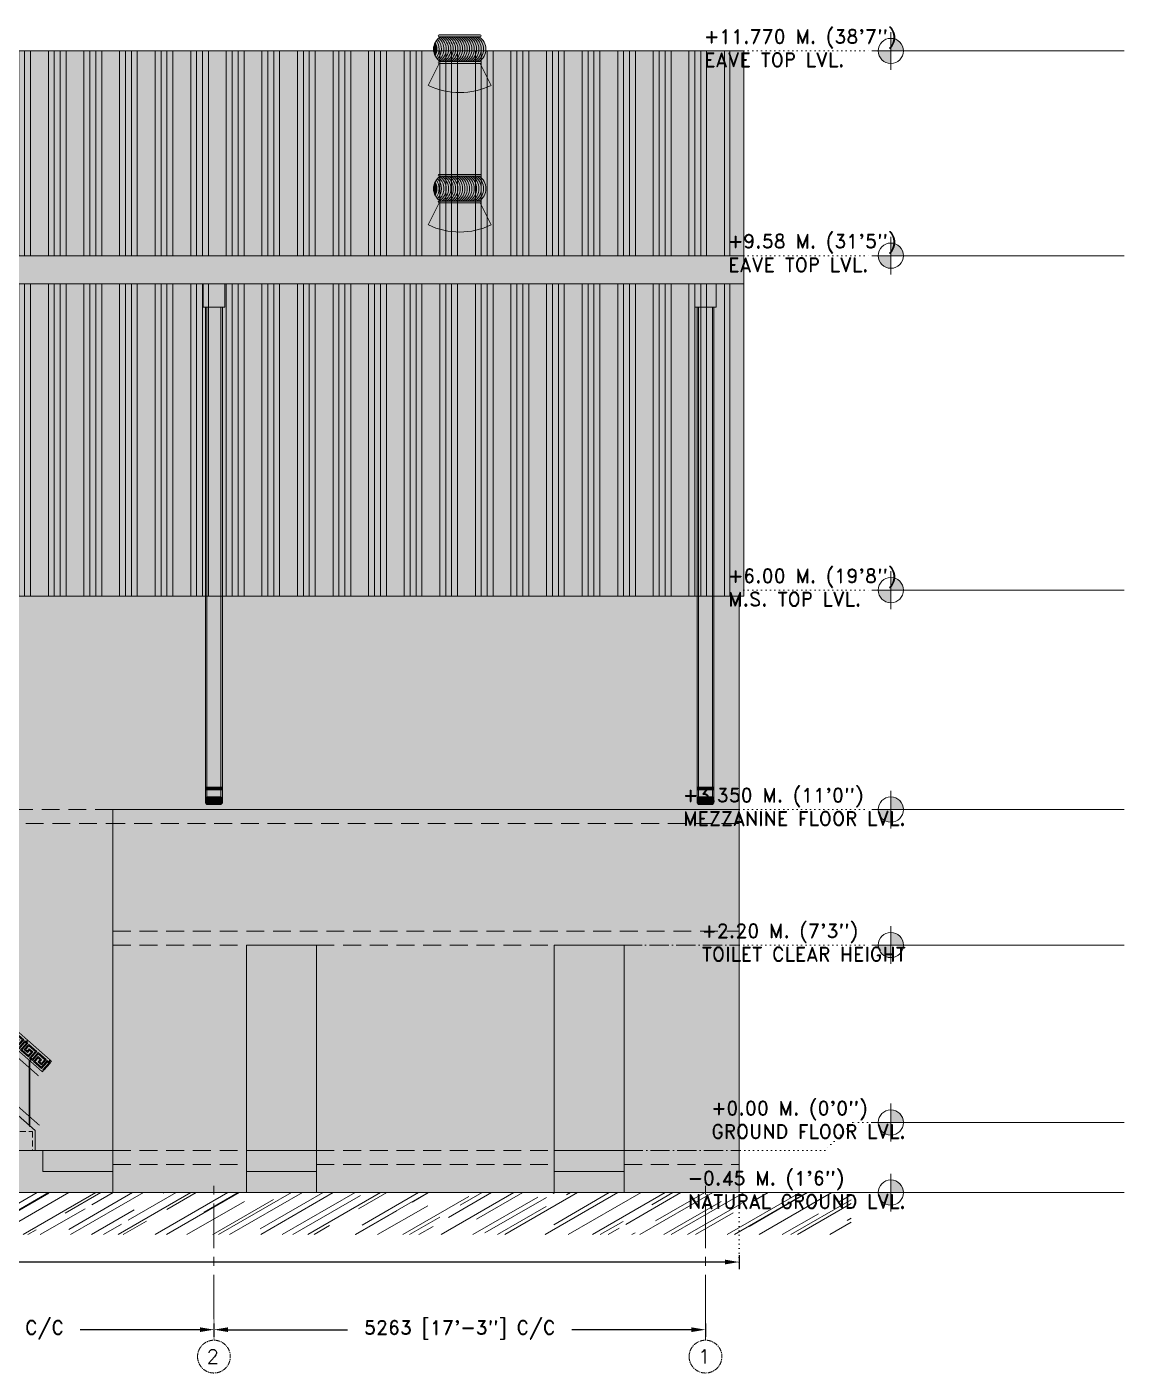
# Model space of a CAD drawing. Header units: millimetres. Extents: x 5227 to 261376, y 53707 to 123566.
# Drawn here: x 135724 to 147472, y 67797 to 82208 of the extents above; entities that cross this region are included whole.
import ezdxf

# ---------------------------------------------------------------- set-up
doc = ezdxf.new("R2010")
doc.units = ezdxf.units.MM
doc.header["$PDMODE"] = 35
doc.header["$PDSIZE"] = -10
for name, pattern in [('CENTERX2', [101.6, 63.5, -12.7, 12.7, -12.7]), ('DOT', [6.35, 0, -6.35]), ('HIDDEN', [9.525, 6.35, -3.175])]:
    doc.linetypes.add(name, pattern=pattern)
doc.layers.get('0').update_dxf_attribs({"lineweight": 0})
doc.layers.get('Defpoints').update_dxf_attribs({"lineweight": 0})
for name, color, linetype, lineweight in [('PV_DIMENTION_SECOND_ROMANS', 7, 'Continuous', 0), ('PV_DOTED LINE', 252, 'DOT', 0), ('PV_EXTRA_LINE', 252, 'Continuous', 0), ('PV_GRID MARKING', 252, 'Continuous', 0), ('PV_MASONRY', 10, 'Continuous', 0), ('PV_SLAB_LINE', 30, 'Continuous', 0), ('PV_STEEL LINE', 7, 'Continuous', 0), ('PV_STEEL_I SECTION', 5, 'Continuous', 0), ('PV_TEXT_ROMAND', 1, 'Continuous', 0), ('PV_TEXT_ROMANS', 7, 'Continuous', 0), ('STEEL LINE', 7, 'Continuous', 0)]:
    doc.layers.add(name, color=color, linetype=linetype, lineweight=lineweight)
doc.layers.add('PV_GRID_LINE', color=252, linetype='CENTERX2', lineweight=0, transparency=0.5)
doc.layers.add('PV_HATCH', color=252, linetype='Continuous', lineweight=0, transparency=0.5)
doc.styles.add('PV_ROMAND', font='romand.shx')
doc.styles.add('PV_ROMANS', font='romans.shx')
doc.dimstyles.new('PV_1-75_MM_FOOT', dxfattribs={"dimscale": 75, "dimtxt": 2, "dimasz": 2, "dimexe": 1, "dimexo": 0.625, "dimtad": 0, "dimdec": 0, "dimdsep": 46, "dimtxsty": 'PV_ROMAND', "dimcen": 2.5, "dimadec": 0, "dimazin": 0, "dimtfac": 1, "dimtdec": 0, "dimtmove": 1, "dimatfit": 2, "dimfxl": 1, "dimfxlon": 1, "dimarcsym": 0})

# ---------------------------------------------------------------- blocks, each defined once
blk = doc.blocks.new('*U629')
at = {"color": 7}
blk.add_circle((0, 234), 234, dxfattribs=at)
at = {"layer": 'PV_EXTRA_LINE', "linetype": 'CENTERX2', "ltscale": 10}
blk.add_line((0, -300), (0, -2307), dxfattribs=at)
at = {"layer": 'PV_GRID MARKING', "color": 7, "const_width": 10}
blk.add_lwpolyline([(0, 0), (0, -300)], dxfattribs=at)
at = {"layer": 'PV_TEXT_ROMANS', "color": 7, "style": 'PV_ROMANS'}
blk.add_attdef('1', (-101, 132), '', height=200, dxfattribs=at)
blk = doc.blocks.new('*U628')
at = {"color": 7}
blk.add_circle((0, 234), 234, dxfattribs=at)
at = {"layer": 'PV_EXTRA_LINE', "linetype": 'CENTERX2', "ltscale": 10}
blk.add_line((0, -300), (0, -2307), dxfattribs=at)
at = {"layer": 'PV_GRID MARKING', "color": 7, "const_width": 10}
blk.add_lwpolyline([(0, 0), (0, -300)], dxfattribs=at)
at = {"layer": 'PV_TEXT_ROMANS', "color": 7, "style": 'PV_ROMANS'}
blk.add_attdef('1', (-101, 132), '', height=200, dxfattribs=at)
blk = doc.blocks.new('*D616')
at = {"layer": 'Defpoints', "color": 0, "transparency": 16777216}
for p in [(137727, 68374), (142990, 68374), (137727, 68262)]:
    blk.add_point(p, dxfattribs=at)
at = {"layer": 'PV_DIMENTION_SECOND_ROMANS', "color": 0, "lineweight": -2, "transparency": 16777216}
for p, q in [((137727, 68327), (137727, 68187)), ((142990, 68327), (142990, 68187)), ((137877, 68262), (139158, 68262)), ((142840, 68262), (141559, 68262))]:
    blk.add_line(p, q, dxfattribs=at)
at = {"layer": 'PV_DIMENTION_SECOND_ROMANS', "color": 0, "transparency": 16777216}
for points in [[(137877, 68287), (137877, 68237), (137727, 68262)], [(142840, 68237), (142840, 68287), (142990, 68262)]]:
    blk.add_solid(points, dxfattribs=at)
at = {"layer": 'PV_DIMENTION_SECOND_ROMANS', "color": 0, "transparency": 16777216, "insert": (140358, 68262), "char_height": 150, "attachment_point": 5, "style": 'PV_ROMAND'}
blk.add_mtext('5263 [17\'-3"] C/C', dxfattribs=at)
blk = doc.blocks.new('*D617')
at = {"layer": 'Defpoints', "color": 0, "transparency": 16777216}
for p in [(132463, 68374), (137727, 68374), (137727, 68262)]:
    blk.add_point(p, dxfattribs=at)
at = {"layer": 'PV_DIMENTION_SECOND_ROMANS', "color": 0, "lineweight": -2, "transparency": 16777216}
for p, q in [((132463, 68327), (132463, 68187)), ((137727, 68327), (137727, 68187)), ((132613, 68262), (133894, 68262)), ((137577, 68262), (136295, 68262))]:
    blk.add_line(p, q, dxfattribs=at)
at = {"layer": 'PV_DIMENTION_SECOND_ROMANS', "color": 0, "transparency": 16777216}
for points in [[(132613, 68287), (132613, 68237), (132463, 68262)], [(137577, 68237), (137577, 68287), (137727, 68262)]]:
    blk.add_solid(points, dxfattribs=at)
at = {"layer": 'PV_DIMENTION_SECOND_ROMANS', "color": 0, "transparency": 16777216, "insert": (135095, 68262), "char_height": 150, "attachment_point": 5, "style": 'PV_ROMAND'}
blk.add_mtext('5263 [17\'-3"] C/C', dxfattribs=at)
blk = doc.blocks.new('*D630')
at = {"layer": 'Defpoints', "color": 0, "transparency": 16777216}
for p in [(111050, 69730), (143350, 69730), (111050, 68986)]:
    blk.add_point(p, dxfattribs=at)
at = {"layer": 'PV_DIMENTION_SECOND_ROMANS', "color": 0, "lineweight": -2, "transparency": 16777216}
for p, q in [((111050, 69061), (111050, 68911)), ((143350, 69061), (143350, 68911)), ((111200, 68986), (125010, 68986)), ((143200, 68986), (129390, 68986))]:
    blk.add_line(p, q, dxfattribs=at)
at = {"layer": 'PV_DIMENTION_SECOND_ROMANS', "color": 0, "transparency": 16777216}
for points in [[(111200, 69011), (111200, 68961), (111050, 68986)], [(143200, 68961), (143200, 69011), (143350, 68986)]]:
    blk.add_solid(points, dxfattribs=at)
at = {"layer": 'PV_DIMENTION_SECOND_ROMANS', "color": 0, "transparency": 16777216, "insert": (127200, 68986), "char_height": 150, "attachment_point": 5, "style": 'PV_ROMAND'}
blk.add_mtext("32300 [106'] OUT TO OUT BUILDING", dxfattribs=at)
blk = doc.blocks.new('*U654')
at = {"layer": 'PV_HATCH'}
h = blk.add_hatch(color=252, dxfattribs=at)
h.dxf.hatch_style = 1
h.paths.add_polyline_path([(0, -150), (0, 0), (-150, 0, 0.414214)])
h.paths.add_polyline_path([(0, 150), (0, 0), (150, 0, 0.414214)])
at = {"layer": 'PV_TEXT_ROMAND', "color": 250}
for p, q in [((0, 225), (0, -225)), ((-225, 0), (225, 0)), ((-150, 0), (300, 0)), ((-75, 0), (375, 0)), ((0, 0), (450, 0)), ((75, 0), (525, 0)), ((150, 0), (600, 0)), ((225, 0), (675, 0)), ((300, 0), (750, 0)), ((375, 0), (825, 0)), ((450, 0), (900, 0)), ((525, 0), (975, 0)), ((600, 0), (1050, 0)), ((675, 0), (1125, 0)), ((750, 0), (1200, 0)), ((825, 0), (1275, 0)), ((900, 0), (1350, 0)), ((975, 0), (1425, 0)), ((1050, 0), (1500, 0)), ((1125, 0), (1575, 0)), ((1200, 0), (1650, 0)), ((1275, 0), (1725, 0)), ((1350, 0), (1800, 0)), ((1425, 0), (1875, 0)), ((1500, 0), (1950, 0)), ((1575, 0), (2025, 0)), ((1650, 0), (2100, 0)), ((1725, 0), (2175, 0)), ((1800, 0), (2250, 0)), ((1875, 0), (2325, 0)), ((1950, 0), (2400, 0)), ((2025, 0), (2475, 0)), ((2100, 0), (2550, 0)), ((2175, 0), (2625, 0)), ((2250, 0), (2700, 0)), ((2325, 0), (2775, 0))]:
    blk.add_line(p, q, dxfattribs=at)
at = {"layer": 'PV_TEXT_ROMAND'}
blk.add_circle((0, 0), 150, dxfattribs=at)
blk = doc.blocks.new('G$CAE399724')
h = blk.add_hatch(color=256)
h.dxf.hatch_style = 1
h.set_gradient(color1=(217, 217, 217), color2=(217, 217, 217), name='CYLINDER')
h.paths.add_polyline_path([(-225, 584, 0.027515), (-237, 572, -0.394032), (-237, 357, 0.027515), (-225, 345, 0.459064)])
h = blk.add_hatch(color=254)
h.dxf.hatch_style = 1
h.paths.add_polyline_path([(220, 598, 1), (220, 618), (-220, 618, 0.998262), (-220, 598), (-207, 598), (-193, 598), (-168, 598), (-143, 598), (-118, 598), (-93, 598), (-68, 598), (-43, 598), (-18, 598), (7, 598), (32, 598), (57, 598), (82, 598), (107, 598), (132, 598), (157, 598), (182, 598), (207, 598)])
h = blk.add_hatch(color=256)
h.dxf.hatch_style = 1
h.set_gradient(color1=(217, 217, 217), color2=(217, 217, 217), name='CYLINDER')
h.paths.add_polyline_path([(-212, 594, 0.025117), (-225, 584, -0.459064), (-225, 345, 0.025117), (-212, 336, 0.52136)])
h = blk.add_hatch(color=256)
h.dxf.hatch_style = 1
h.set_gradient(color1=(217, 217, 217), color2=(217, 217, 217), name='CYLINDER')
h.paths.add_polyline_path([(-193, 598), (-207, 598, 0.011395), (-212, 594, -0.52136), (-212, 336, 0.011395), (-207, 332), (-193, 332, 0.550697)])
h = blk.add_hatch(color=256)
h.dxf.hatch_style = 1
h.set_gradient(color1=(217, 217, 217), color2=(217, 217, 217), name='CYLINDER')
h.paths.add_polyline_path([(-168, 598), (-193, 598, -0.550697), (-193, 332), (-168, 332, 0.550697)])
h = blk.add_hatch(color=256)
h.dxf.hatch_style = 1
h.set_gradient(color1=(217, 217, 217), color2=(217, 217, 217), name='CYLINDER')
h.paths.add_polyline_path([(-143, 598), (-168, 598, -0.550697), (-168, 332), (-143, 332, 0.550697)])
h = blk.add_hatch(color=256)
h.dxf.hatch_style = 1
h.set_gradient(color1=(217, 217, 217), color2=(217, 217, 217), name='CYLINDER')
h.paths.add_polyline_path([(-118, 598), (-143, 598, -0.550697), (-143, 332), (-118, 332, 0.550697)])
h = blk.add_hatch(color=256)
h.dxf.hatch_style = 1
h.set_gradient(color1=(217, 217, 217), color2=(217, 217, 217), name='CYLINDER')
h.paths.add_polyline_path([(-93, 598), (-118, 598, -0.550697), (-118, 332), (-93, 332, 0.550697)])
h = blk.add_hatch(color=256)
h.dxf.hatch_style = 1
h.set_gradient(color1=(217, 217, 217), color2=(217, 217, 217), name='CYLINDER')
h.paths.add_polyline_path([(-68, 598), (-93, 598, -0.550697), (-93, 332), (-68, 332, 0.550697)])
h = blk.add_hatch(color=256)
h.dxf.hatch_style = 1
h.set_gradient(color1=(217, 217, 217), color2=(217, 217, 217), name='CYLINDER')
h.paths.add_polyline_path([(-43, 598), (-68, 598, -0.550697), (-68, 332), (-43, 332, 0.550697)])
h = blk.add_hatch(color=256)
h.dxf.hatch_style = 1
h.set_gradient(color1=(217, 217, 217), color2=(217, 217, 217), name='CYLINDER')
h.paths.add_polyline_path([(-18, 598), (-43, 598, -0.550697), (-43, 332), (-18, 332, 0.550697)])
h = blk.add_hatch(color=256)
h.dxf.hatch_style = 1
h.set_gradient(color1=(217, 217, 217), color2=(217, 217, 217), name='CYLINDER')
h.paths.add_polyline_path([(7, 598), (-18, 598, -0.550697), (-18, 332), (7, 332, 0.550697)])
h = blk.add_hatch(color=256)
h.dxf.hatch_style = 1
h.set_gradient(color1=(217, 217, 217), color2=(217, 217, 217), name='CYLINDER')
h.paths.add_polyline_path([(32, 598), (7, 598, -0.550697), (7, 332), (32, 332, 0.550697)])
h = blk.add_hatch(color=256)
h.dxf.hatch_style = 1
h.set_gradient(color1=(217, 217, 217), color2=(217, 217, 217), name='CYLINDER')
h.paths.add_polyline_path([(57, 598), (32, 598, -0.550697), (32, 332), (57, 332, 0.550697)])
h = blk.add_hatch(color=256)
h.dxf.hatch_style = 1
h.set_gradient(color1=(217, 217, 217), color2=(217, 217, 217), name='CYLINDER')
h.paths.add_polyline_path([(82, 598), (57, 598, -0.550697), (57, 332), (82, 332, 0.550697)])
h = blk.add_hatch(color=256)
h.dxf.hatch_style = 1
h.set_gradient(color1=(217, 217, 217), color2=(217, 217, 217), name='CYLINDER')
h.paths.add_polyline_path([(107, 598), (82, 598, -0.550697), (82, 332), (107, 332, 0.550697)])
h = blk.add_hatch(color=256)
h.dxf.hatch_style = 1
h.set_gradient(color1=(217, 217, 217), color2=(217, 217, 217), name='CYLINDER')
h.paths.add_polyline_path([(132, 598), (107, 598, -0.550697), (107, 332), (132, 332, 0.550697)])
h = blk.add_hatch(color=256)
h.dxf.hatch_style = 1
h.set_gradient(color1=(217, 217, 217), color2=(217, 217, 217), name='CYLINDER')
h.paths.add_polyline_path([(157, 598), (132, 598, -0.550697), (132, 332), (157, 332, 0.550697)])
h = blk.add_hatch(color=256)
h.dxf.hatch_style = 1
h.set_gradient(color1=(217, 217, 217), color2=(217, 217, 217), name='CYLINDER')
h.paths.add_polyline_path([(182, 598), (157, 598, -0.550697), (157, 332), (182, 332, 0.550697)])
h = blk.add_hatch(color=256)
h.dxf.hatch_style = 1
h.set_gradient(color1=(217, 217, 217), color2=(217, 217, 217), name='CYLINDER')
h.paths.add_polyline_path([(207, 598), (182, 598, -0.550697), (182, 332), (207, 332, 0.550697)])
h = blk.add_hatch(color=254)
h.dxf.hatch_style = 1
h.set_gradient(color1=(217, 217, 217), color2=(217, 217, 217), name='CYLINDER')
h.paths.add_polyline_path([(-275, 504, 0.125076), (-275, 426, 0.125076)])
h = blk.add_hatch(color=256)
h.dxf.hatch_style = 1
h.set_gradient(color1=(217, 217, 217), color2=(217, 217, 217), name='CYLINDER')
h.paths.add_polyline_path([(-262, 537, 0.056281), (-275, 504, -0.125076), (-275, 426, 0.056281), (-262, 393, 0.241404)])
h = blk.add_hatch(color=256)
h.dxf.hatch_style = 1
h.set_gradient(color1=(217, 217, 217), color2=(217, 217, 217), name='CYLINDER')
h.paths.add_polyline_path([(-250, 557, 0.038014), (-262, 537, -0.241404), (-262, 393, 0.038014), (-250, 372, 0.323487)])
h = blk.add_hatch(color=256)
h.dxf.hatch_style = 1
h.set_gradient(color1=(217, 217, 217), color2=(217, 217, 217), name='CYLINDER')
h.paths.add_polyline_path([(-237, 572, 0.031254), (-250, 557, -0.323487), (-250, 372, 0.031254), (-237, 357, 0.394032)])
h = blk.add_hatch(color=254)
h.dxf.hatch_style = 1
h.set_gradient(color1=(217, 217, 217), color2=(217, 217, 217), name='CYLINDER')
h.paths.add_polyline_path([(-220, 312), (-336, 77, 0.228815), (336, 77), (220, 312)])
h = blk.add_hatch(color=254)
h.dxf.hatch_style = 1
h.paths.add_polyline_path([(207, 332), (182, 332), (157, 332), (132, 332), (107, 332), (82, 332), (57, 332), (32, 332), (7, 332), (-18, 332), (-43, 332), (-68, 332), (-93, 332), (-118, 332), (-143, 332), (-168, 332), (-193, 332), (-207, 332), (-220, 332, 1), (-220, 312), (220, 312, 1), (220, 332)])
at = {"layer": 'STEEL LINE', "color": 254}
for p, q in [((-220, 312), (-336, 77)), ((220, 312), (336, 77))]:
    blk.add_line(p, q, dxfattribs=at)
for points in [[(-220, 618), (220, 618)], [(-220, 598), (220, 598)], [(-220, 332), (220, 332)], [(-220, 312), (220, 312)]]:
    blk.add_lwpolyline(points, dxfattribs=at)
for centre, radius, start, end in [((-122, 465), 158, 122.3171, 237.6829), ((-220, 608), 9.99, 90, 270), ((-328, 465), 158, 310.6837, 49.3164), ((-303, 465), 158, 304.9286, 55.0715), ((-278, 465), 158, 302.3171, 57.6829), ((-253, 465), 158, 302.3171, 57.6829), ((-228, 465), 158, 302.3171, 57.6829), ((-203, 465), 158, 302.3171, 57.6829), ((-178, 465), 158, 302.3171, 57.6829), ((-153, 465), 158, 302.3171, 57.6829), ((-128, 465), 158, 302.3171, 57.6829), ((-103, 465), 158, 302.3171, 57.6829), ((-78, 465), 158, 302.3171, 57.6829), ((-53, 465), 158, 302.3171, 57.6829), ((-28, 465), 158, 302.3171, 57.6829), ((-3, 465), 158, 302.3171, 57.6829), ((22, 465), 158, 302.3171, 57.6829), ((47, 465), 158, 302.3171, 57.6829), ((72, 465), 158, 302.3171, 57.6829), ((97, 465), 158, 302.3171, 57.6829), ((122, 465), 158, 302.3171, 57.6829), ((220, 608), 9.99, 270, 90), ((-428, 465), 158, 345.7415, 14.2586), ((-403, 465), 158, 332.8565, 27.1436), ((-378, 465), 158, 324.1486, 35.8515), ((-353, 465), 158, 316.988, 43.0121), ((-220, 322), 9.99, 90, 270), ((220, 322), 9.99, 270, 90), ((0, 772), 772, 244.2235, 295.7765)]:
    blk.add_arc(centre, radius, start, end, dxfattribs=at)
blk = doc.blocks.new('G$C0FF30F18')
at = {"color": 250}
for p, q in [((130, 0), (140, 0)), ((297, 94), (297, 119)), ((302, 94), (302, 119)), ((137, -10), (137, -35)), ((142, -10), (142, -35))]:
    blk.add_line(p, q, dxfattribs=at)
for points in [[(0, 0), (92, 0), (92, 51), (62, 51), (62, 20), (17, 20), (17, 94), (130, 94), (130, 0), (150, 0), (150, 94), (263, 94), (263, 20), (217, 20), (217, 51), (187, 51), (187, 0), (280, 0), (280, 94), (320, 94), (320, 0)], [(0, -10), (102, -10), (102, 61), (52, 61), (52, 30), (27, 30), (27, 84), (120, 84), (120, -10), (160, -10), (160, 84), (253, 84), (253, 30), (227, 30), (227, 61), (177, 61), (177, -10), (290, -10), (290, 84), (310, 84), (310, -10), (320, -10)]]:
    blk.add_lwpolyline(points, dxfattribs=at)
blk = doc.blocks.new('525TEY1M2TU512')
h = blk.add_hatch(color=252)
h.dxf.hatch_style = 1
h.paths.add_polyline_path([(135614, 35514), (135814, 35514), (135814, 35728), (132118, 38986), (127100, 38986), (127100, 38786), (132043, 38786), (135614, 35638)])
h = blk.add_hatch()
h.set_pattern_fill('ANSI31', color=254, scale=0.01)
h.set_pattern_definition([(45, (-26358.41288, -28665.606035), (-0.0224506403027, 0.0224506403027), [])])
h.paths.add_polyline_path([(127192, 38776), (127197, 38776), (127197, 38476), (127192, 38476)])
h.paths.add_polyline_path([(127119, 38786), (127269, 38786), (127269, 38776), (127119, 38776)])
h.paths.add_polyline_path([(127119, 38466), (127269, 38466), (127269, 38476), (127119, 38476)])
for p, q in [((132141, 39815), (132099, 39851)), ((132147, 39822), (132103, 39861)), ((135889, 36357), (135989, 36469))]:
    blk.add_line(p, q)
at = {"color": 250}
for points in [[(131962, 39767), (132055, 39767), (132055, 39819), (132025, 39819), (132025, 39787), (131979, 39787), (131979, 39861), (132103, 39861)], [(131962, 39757), (132065, 39757), (132065, 39829), (132015, 39829), (132015, 39797), (131989, 39797), (131989, 39851), (132099, 39851)]]:
    blk.add_lwpolyline(points, dxfattribs=at)
at = {"layer": 'PV_STEEL LINE', "color": 250}
blk.add_line((127094, 39890), (127094, 39736), dxfattribs=at)
at = {"layer": 'PV_STEEL LINE', "color": 250, "true_color": 0x171717, "const_width": 10}
for points in [[(127094, 39886), (132113, 39886), (135989, 36469)], [(127094, 39736), (132056, 39736), (135889, 36357)], [(127094, 39656), (132056, 39656), (135850, 36312)], [(127094, 39061), (132141, 39061), (135858, 35784)]]:
    blk.add_lwpolyline(points, dxfattribs=at)
at = {"layer": 'PV_STEEL LINE', "color": 250, "true_color": 0x171717}
blk.add_lwpolyline([(127226, 38986), (127226, 39076, -0.278562), (127225, 39358, 0.273309), (127226, 39656), (127226, 39736), (127216, 39736), (127216, 39653, -0.275862), (127216, 39363, 0.275862), (127216, 39073), (127216, 38986)], format="xyb", close=True, dxfattribs=at)
for points in [[(127301, 39736), (127311, 39736), (127311, 38986), (127301, 38986)], [(127301, 39736), (127311, 39736), (127311, 38986), (127301, 38986)], [(127621, 39736), (127631, 39736), (127631, 38986), (127621, 38986)], [(127941, 39736), (127951, 39736), (127951, 38986), (127941, 38986)], [(128260, 39736), (128270, 39736), (128270, 38986), (128260, 38986)], [(128580, 39736), (128590, 39736), (128590, 38986), (128580, 38986)], [(128900, 39736), (128910, 39736), (128910, 38986), (128900, 38986)], [(129220, 39736), (129230, 39736), (129230, 38986), (129220, 38986)], [(129539, 39736), (129549, 39736), (129549, 38986), (129539, 38986)], [(129859, 39736), (129869, 39736), (129869, 38986), (129859, 38986)], [(130179, 39736), (130189, 39736), (130189, 38986), (130179, 38986)], [(130499, 39736), (130509, 39736), (130509, 38986), (130499, 38986)], [(130818, 39736), (130828, 39736), (130828, 38986), (130818, 38986)], [(131138, 39736), (131148, 39736), (131148, 38986), (131138, 38986)], [(131458, 39736), (131468, 39736), (131468, 38986), (131458, 38986)], [(131778, 39736), (131788, 39736), (131788, 38986), (131778, 38986)], [(132048, 39736), (132058, 39736), (132058, 38986), (132048, 38986)], [(132389, 39439), (132399, 39439), (132399, 38734), (132389, 38742)], [(132629, 39227), (132639, 39227), (132639, 38522), (132629, 38531)], [(132869, 39016), (132879, 39016), (132879, 38311), (132869, 38319)], [(133109, 38804), (133119, 38804), (133119, 38099), (133109, 38108)], [(133349, 38593), (133359, 38593), (133359, 37888), (133349, 37897)], [(133588, 38381), (133598, 38381), (133598, 37676), (133588, 37685)], [(133828, 38170), (133838, 38170), (133838, 37465), (133828, 37474)], [(134068, 37959), (134078, 37959), (134078, 37253), (134068, 37262)], [(134308, 37747), (134318, 37747), (134318, 37042), (134308, 37051)], [(134548, 37536), (134558, 37536), (134558, 36830), (134548, 36839)], [(134788, 37324), (134798, 37324), (134798, 36619), (134788, 36628)], [(135027, 37113), (135037, 37113), (135037, 36408), (135027, 36416)], [(135267, 36901), (135277, 36901), (135277, 36196), (135267, 36205)], [(135507, 36690), (135517, 36690), (135517, 35985), (135507, 35993)], [(135747, 36478), (135757, 36478), (135757, 35773), (135747, 35782)]]:
    blk.add_lwpolyline(points, close=True, dxfattribs=at)
at = {"layer": 'PV_STEEL LINE', "color": 252, "linetype": 'HIDDEN', "ltscale": 10}
blk.add_lwpolyline([(127094, 38961), (132103, 38961), (132103, 38758), (132333, 38758), (132333, 38556), (132563, 38556), (132563, 38353), (132793, 38353), (132793, 38150), (133023, 38150), (133023, 37947), (133253, 37947), (133253, 37744), (133483, 37744), (133483, 37542), (133713, 37542), (133713, 37339), (133943, 37339), (133943, 37136), (134173, 37136), (134173, 36933), (134403, 36933), (134403, 36731), (134633, 36731), (134633, 36528), (134863, 36528), (134863, 36325), (135093, 36325), (135093, 36122), (135323, 36122), (135323, 35919), (135553, 35919), (135553, 35717), (135783, 35717), (135783, 35514)], dxfattribs=at)
at = {"layer": 'PV_STEEL LINE', "color": 250, "true_color": 0x171717}
blk.add_lwpolyline([(135614, 35514), (135614, 35638), (132043, 38786), (127100, 38786), (127100, 38986), (132118, 38986), (135814, 35728), (135814, 35514), (135614, 35514)], dxfattribs=at)
at = {"layer": 'PV_STEEL_I SECTION', "color": 250, "true_color": 0x171717}
for points in [[(127119, 38786), (127269, 38786), (127269, 38776), (127119, 38776)], [(127192, 38776), (127197, 38776), (127197, 38476), (127192, 38476)], [(127119, 38466), (127269, 38466), (127269, 38476), (127119, 38476)]]:
    blk.add_lwpolyline(points, close=True, dxfattribs=at)
for p in [(127166, 39767), (127486, 39767), (127806, 39767), (128125, 39767), (128445, 39767), (128765, 39767), (129085, 39767), (129404, 39767), (129724, 39767), (130044, 39767), (130364, 39767), (130683, 39767), (131003, 39767), (131323, 39767), (131643, 39767)]:
    blk.add_blockref('G$C0FF30F18', p)
at = {"rotation": 318.5992288753023}
for p in [(132072, 39763), (132312, 39552), (132552, 39340), (132792, 39129), (133032, 38917), (133271, 38706), (133511, 38494), (133751, 38283), (133991, 38071), (134231, 37860), (134471, 37648), (134711, 37437), (134950, 37226), (135190, 37014), (135430, 36803), (135670, 36591)]:
    blk.add_blockref('G$C0FF30F18', p, dxfattribs=at)
blk = doc.blocks.new('G$C28273CCA')
h = blk.add_hatch(color=252)
h.dxf.hatch_style = 1
h.paths.add_polyline_path([(115, -250), (115, 0), (-115, 0), (-115, -250), (-90, -250), (-75, -250), (75, -250), (90, -250)])
h = blk.add_hatch(color=252)
h.dxf.hatch_style = 1
h.set_gradient(color1=(145, 145, 145), color2=(176, 176, 176))
h.paths.add_polyline_path([(-90, -250), (-90, -5507), (-75, -5492), (-75, -250)])
h = blk.add_hatch(color=252)
h.dxf.hatch_style = 1
h.paths.add_polyline_path([(-75, -250), (-75, -5492), (75, -5492), (75, -250)])
h = blk.add_hatch(color=252)
h.dxf.hatch_style = 1
h.set_gradient(color1=(145, 145, 145), color2=(176, 176, 176), rotation=90, name='INVCURVED')
h.paths.add_polyline_path([(90, -250), (75, -250), (75, -5492), (90, -5507)])
h = blk.add_hatch(color=254)
h.dxf.hatch_style = 1
h.set_gradient(color1=(204, 204, 204), color2=(240, 240, 240), name='HEMISPHERICAL')
h.paths.add_polyline_path([(-87, -5508), (-87, -5557), (-74, -5570), (-74, -5495)])
h = blk.add_hatch(color=254)
h.dxf.hatch_style = 1
h.set_gradient(color1=(204, 204, 204), color2=(240, 240, 240), name='CURVED')
h.paths.add_polyline_path([(-74, -5495), (-74, -5570), (74, -5570), (74, -5495)])
h = blk.add_hatch(color=254)
h.dxf.hatch_style = 1
h.set_gradient(color1=(204, 204, 204), color2=(240, 240, 240), rotation=135, name='INVCURVED')
h.paths.add_polyline_path([(87, -5557), (87, -5508), (74, -5495), (74, -5570)])
for p, q in [((-115, 0), (-115, -250)), ((115, 0), (115, -250)), ((-115, -250), (115, -250))]:
    blk.add_line(p, q)
at = {"layer": 'PV_STEEL LINE', "color": 250, "true_color": 0x171717}
for p, q in [((-90, -250), (-90, -5507)), ((90, -250), (90, -5507))]:
    blk.add_line(p, q, dxfattribs=at)
at = {"layer": 'PV_STEEL LINE', "color": 252}
for p, q in [((-75, -5492), (-75, -250)), ((75, -5492), (75, -250))]:
    blk.add_line(p, q, dxfattribs=at)
at = {"layer": 'PV_STEEL LINE', "color": 254}
for p, q in [((-90, -5389), (90, -5389)), ((-90, -5399), (90, -5399)), ((-90, -5404), (90, -5404)), ((-90, -5409), (90, -5409)), ((-90, -5419), (90, -5419)), ((-74, -5570), (-74, -5495)), ((74, -5570), (74, -5495))]:
    blk.add_line(p, q, dxfattribs=at)
at = {"layer": 'PV_STEEL LINE', "color": 250, "true_color": 0x171717}
for points in [[(-75, -5492), (75, -5492), (90, -5507), (90, -5558), (75, -5573), (-75, -5573), (-90, -5558), (-90, -5507)], [(-74, -5495), (74, -5495), (87, -5508), (87, -5557), (74, -5570), (-74, -5570), (-87, -5557), (-87, -5508)]]:
    blk.add_lwpolyline(points, close=True, dxfattribs=at)
blk = doc.blocks.new('ELEVATION-A..')
h = blk.add_hatch(color=254)
h.dxf.hatch_style = 1
h.set_gradient(color1=(190, 190, 190), color2=(217, 217, 217), centered=1, name='INVCURVED')
h.paths.add_polyline_path([(143250, 53593), (143250, 55785), (111150, 55785), (111150, 53593)])
h = blk.add_hatch()
h.set_pattern_fill('ANSI34', color=252, scale=20, angle=45)
h.set_pattern_definition([(90, (-26352.73, -26165.6), (-381, 2e-14), []), (90, (-26289.23, -26102.1), (-381, 2e-14), []), (90, (-26225.73, -26038.6), (-381, 2e-14), []), (90, (-26162.23, -25975.1), (-381, 2e-14), [])])
h.paths.add_polyline_path([(143250, 53593), (143250, 55785), (111150, 55785), (111150, 53593)])
h = blk.add_hatch(color=254)
h.dxf.hatch_style = 1
h.set_gradient(color1=(131, 131, 131), color2=(232, 232, 232), centered=1, name='INVCURVED')
h.paths.add_polyline_path([(143400, 53593), (143400, 55785), (143250, 55785), (143250, 53593)])
h = blk.add_hatch(color=252)
h.dxf.hatch_style = 1
h.paths.add_polyline_path([(111150, 53293), (143250, 53293), (143400, 53293), (143400, 53593), (143250, 53593), (111150, 53593), (111000, 53593), (111000, 53293)])
h = blk.add_hatch(color=9)
h.dxf.hatch_style = 1
h.paths.add_polyline_path([(111150, 53293), (111150, 49950), (116573, 49950), (116573, 50277), (116573, 50509), (116573, 50578), (116723, 50578), (132413, 50578), (132563, 50578), (132563, 50509), (132563, 50277), (132563, 49950), (143250, 49950), (143250, 53293)])
h = blk.add_hatch()
h.set_pattern_fill('ANSI34', color=253, scale=20, angle=45)
h.set_pattern_definition([(90, (-26352.73, -83011.23), (-381, 2e-14), []), (90, (-26289.23, -82947.73), (-381, 2e-14), []), (90, (-26225.73, -82884.23), (-381, 2e-14), []), (90, (-26162.23, -82820.73), (-381, 2e-14), [])])
h.paths.add_polyline_path([(111150, 53293), (111150, 49950), (116573, 49950), (116573, 50277), (116573, 50509), (116573, 50578), (116723, 50578), (132413, 50578), (132563, 50578), (132563, 50509), (132563, 50277), (132563, 49950), (143250, 49950), (143250, 53293)])
h = blk.add_hatch(color=252)
h.dxf.hatch_style = 1
h.paths.add_polyline_path([(143250, 53293), (143250, 49950), (143400, 49950), (143400, 53293)])
at = {"true_color": 0xf5f5f5}
h = blk.add_hatch(color=7, dxfattribs=at)
h.dxf.hatch_style = 1
h.paths.add_polyline_path([(126453, 49864), (126568, 49864), (126568, 44014), (126781, 44014), (126781, 43564), (135553, 43564), (135553, 44014), (136645, 44014), (136645, 47664), (143350, 47664), (143350, 49950), (111050, 49950), (111050, 43564), (111683, 43564), (111683, 44014), (111683, 44194), (111683, 44214), (111683, 46214), (112683, 46214), (112683, 44214), (112683, 44194), (112683, 44014), (112983, 44014), (112983, 43564), (121756, 43564), (121756, 44014), (121968, 44014), (121968, 49864), (122683, 49864)])
h.paths.add_polyline_path([(120977, 49864), (120977, 48664), (119777, 48664), (119777, 49864)], flags=16)
h.paths.add_polyline_path([(117777, 47664), (117747, 47664), (117747, 49864), (118647, 49864), (118647, 47664), (118617, 47664)], flags=16)
h.paths.add_polyline_path([(117632, 49864), (117632, 48664), (116432, 48664), (116432, 49864)], flags=16)
h.paths.add_polyline_path([(118762, 47664), (118762, 49864), (119662, 49864), (119662, 47664), (119632, 47664), (118792, 47664)], flags=16)
h.paths.add_polyline_path([(128759, 49864), (128759, 48664), (127559, 48664), (127559, 49864)], flags=16)
h.paths.add_polyline_path([(129889, 49864), (130789, 49864), (130789, 47664), (130759, 47664), (129919, 47664), (129889, 47664)], flags=16)
h.paths.add_polyline_path([(132104, 49864), (132104, 48664), (130904, 48664), (130904, 49864)], flags=16)
h.paths.add_polyline_path([(129744, 47664), (128904, 47664), (128874, 47664), (128874, 49864), (129774, 49864), (129774, 47664)], flags=16)
h.paths.add_polyline_path([(118617, 49584), (118629, 49584), (118629, 49468), (118617, 49468), (118617, 48807), (118630, 48807), (118630, 48691), (118617, 48691), (118617, 48030), (118629, 48030), (118629, 47914), (118617, 47914), (118617, 47664), (118647, 47664), (118647, 49864), (117747, 49864), (117747, 47664), (117777, 47664), (117777, 49834), (118617, 49834)], flags=16)
h.paths.add_polyline_path([(118792, 49834), (119632, 49834), (119632, 47664), (119662, 47664), (119662, 49864), (118762, 49864), (118762, 47664), (118792, 47664), (118792, 47914), (118781, 47914), (118781, 48030), (118792, 48030), (118792, 48691), (118780, 48691), (118780, 48807), (118792, 48807), (118792, 49468), (118781, 49468), (118781, 49584), (118792, 49584)], flags=16)
h.paths.add_polyline_path([(120947, 49834), (120947, 48694), (120352, 48694), (119807, 48694), (119807, 49834), (120352, 49834)], flags=0)
h.paths.add_polyline_path([(118617, 49834), (117777, 49834), (117777, 47664), (118617, 47664), (118617, 47914), (118604, 47914), (118604, 48030), (118617, 48030), (118617, 48691), (118605, 48691), (118605, 48807), (118617, 48807), (118617, 49468), (118604, 49468), (118604, 49584), (118617, 49584)], flags=0)
h.paths.add_polyline_path([(118629, 47914), (118629, 48030), (118617, 48030), (118617, 47914)], flags=0)
h.paths.add_polyline_path([(118604, 48030), (118604, 47914), (118617, 47914), (118617, 48030)], flags=0)
h.paths.add_polyline_path([(118630, 48691), (118630, 48807), (118617, 48807), (118617, 48691)], flags=0)
h.paths.add_polyline_path([(118605, 48807), (118605, 48691), (118617, 48691), (118617, 48807)], flags=0)
h.paths.add_polyline_path([(117602, 49834), (117602, 48694), (117007, 48694), (116462, 48694), (116462, 49834), (117007, 49834)], flags=0)
h.paths.add_polyline_path([(118806, 49584), (118806, 49468), (118792, 49468), (118792, 48807), (118805, 48807), (118805, 48691), (118792, 48691), (118792, 48030), (118806, 48030), (118806, 47914), (118792, 47914), (118792, 47664), (119632, 47664), (119632, 49834), (118792, 49834), (118792, 49584)], flags=0)
h.paths.add_polyline_path([(119482, 47814), (119482, 47964), (119332, 47964), (119332, 47814)], flags=0)
h.paths.add_polyline_path([(119342, 47824), (119342, 47954), (119472, 47954), (119472, 47824)], flags=0)
h.paths.add_polyline_path([(119514, 48582, 0.040417), (119540, 48582, -5.476366), (119532, 48566, 0.116871), (119482, 48577), (119482, 48114), (119332, 48114), (119332, 49384), (119482, 49384), (119482, 48585, -0.07215)], flags=0)
h.paths.add_polyline_path([(119482, 48585), (119482, 49384), (119332, 49384), (119332, 48114), (119482, 48114), (119482, 48577, 0.027128), (119470, 48576), (119470, 48126), (119344, 48126), (119344, 49372), (119470, 49372), (119470, 48583, -0.027412)], flags=0)
h.paths.add_polyline_path([(128729, 49834), (128729, 48694), (128184, 48694), (127589, 48694), (127589, 49834), (128184, 49834)], flags=0)
h.paths.add_polyline_path([(130459, 47814), (130459, 47964), (130609, 47964), (130609, 47814)], flags=0)
h.paths.add_polyline_path([(130469, 47824), (130469, 47954), (130599, 47954), (130599, 47824)], flags=0)
h.paths.add_polyline_path([(130459, 49534), (130459, 49684), (130609, 49684), (130609, 49534)], flags=0)
h.paths.add_polyline_path([(130469, 49544), (130469, 49674), (130599, 49674), (130599, 49544)], flags=0)
h.paths.add_polyline_path([(130689, 48507), (130689, 48487, -1), (130675, 48487), (130675, 48507, -1)], flags=0)
h.paths.add_polyline_path([(130667, 48582, -5.476366), (130659, 48566, 0.116871), (130609, 48577), (130609, 48114), (130459, 48114), (130459, 49384), (130609, 49384), (130609, 48585, -0.07215), (130641, 48582, 0.040417)], flags=0)
h.paths.add_polyline_path([(132074, 49834), (132074, 48694), (131529, 48694), (130934, 48694), (130934, 49834), (131529, 49834)], flags=0)
h.paths.add_polyline_path([(129204, 47814), (129054, 47814), (129054, 47964), (129204, 47964)], flags=0)
h.paths.add_polyline_path([(129194, 47824), (129064, 47824), (129064, 47954), (129194, 47954)], flags=0)
h.paths.add_polyline_path([(129204, 49534), (129054, 49534), (129054, 49684), (129204, 49684)], flags=0)
h.paths.add_polyline_path([(129194, 49544), (129064, 49544), (129064, 49674), (129194, 49674)], flags=0)
h.paths.add_polyline_path([(128974, 48507, -1), (128988, 48507), (128988, 48487, -1), (128974, 48487)], flags=0)
h.paths.add_polyline_path([(129004, 48566, -5.476366), (128996, 48582, 0.040417), (129022, 48582, -0.07215), (129054, 48585), (129054, 49384), (129204, 49384), (129204, 48114), (129054, 48114), (129054, 48577, 0.116871)], flags=0)
h = blk.add_hatch(color=254)
h.dxf.hatch_style = 1
h.paths.add_polyline_path([(143350, 47664), (136645, 47664), (136645, 44014), (136645, 43789), (136645, 43564), (138075, 43564), (138075, 43789), (138075, 44014), (138075, 46214), (138825, 46214), (138825, 44014), (138825, 43789), (138825, 43564), (141370, 43564), (141370, 43789), (141370, 44014), (141370, 46214), (142120, 46214), (142120, 44014), (142120, 43789), (142120, 43564), (143350, 43564)])
h = blk.add_hatch(color=254)
h.dxf.hatch_style = 1
h.paths.add_polyline_path([(138825, 44014), (138825, 46214), (138075, 46214), (138075, 44014)])
h = blk.add_hatch(color=254)
h.dxf.hatch_style = 1
h.paths.add_polyline_path([(142120, 44014), (142120, 46214), (141370, 46214), (141370, 44014)])
h = blk.add_hatch(color=254)
h.dxf.hatch_style = 1
h.set_gradient(color1=(190, 190, 190), color2=(232, 232, 232), centered=1, name='CURVED')
h.paths.add_polyline_path([(135895, 43789), (135895, 44014), (135820, 44014), (135795, 44014), (135631, 44014), (135620, 44014), (135553, 44014), (135553, 43564), (136645, 43564), (136645, 43789)])
h = blk.add_hatch(color=254)
h.dxf.hatch_style = 1
h.set_gradient(color1=(190, 190, 190), color2=(232, 232, 232), rotation=60, centered=1, name='SPHERICAL')
h.paths.add_polyline_path([(136645, 43789), (136645, 44014), (135895, 44014), (135895, 43789)])
h = blk.add_hatch(color=254)
h.dxf.hatch_style = 1
h.set_gradient(color1=(190, 190, 190), color2=(232, 232, 232), centered=1, name='CURVED')
h.paths.add_polyline_path([(138075, 44014), (138075, 43789), (138825, 43789), (138825, 44014)])
h = blk.add_hatch(color=254)
h.dxf.hatch_style = 1
h.set_gradient(color1=(190, 190, 190), color2=(232, 232, 232), centered=1, name='CURVED')
h.paths.add_polyline_path([(141370, 44014), (141370, 43789), (142120, 43789), (142120, 44014)])
h = blk.add_hatch(color=254)
h.dxf.hatch_style = 1
h.set_gradient(color1=(190, 190, 190), color2=(232, 232, 232), centered=1, name='CURVED')
h.paths.add_polyline_path([(138075, 43564), (138825, 43564), (138825, 43789), (138075, 43789)])
h = blk.add_hatch(color=254)
h.dxf.hatch_style = 1
h.set_gradient(color1=(190, 190, 190), color2=(232, 232, 232), centered=1, name='CURVED')
h.paths.add_polyline_path([(141370, 43564), (142120, 43564), (142120, 43789), (141370, 43789)])
at = {"layer": 'PV_HATCH'}
h = blk.add_hatch(dxfattribs=at)
h.set_pattern_fill('AR-RROOF', color=254, scale=10, angle=30)
h.set_pattern_definition([(30, (-19371.16, -43118.75), (356.935, 499.37045), [3810, -508, 1270, -254]), (30, (-19142.1, -42839.86), (-388.88045, 165.5607), [762, -83.82, 1524, -190.5]), (30, (-19369.13, -42868.28), (1058.75635, 807.7802), [2032, -355.6, 1016, -254])])
h.paths.add_polyline_path([(109850, 43564), (144550, 43564), (144550, 43114), (109850, 43114)])
blk.add_line((141647, 43564), (144772, 43564))
at = {"layer": 'PV_EXTRA_LINE'}
blk.add_line((109850, 43564), (144550, 43564), dxfattribs=at)
at = {"layer": 'PV_MASONRY', "color": 250, "true_color": 0x171717}
for p, q in [((143350, 43564), (143350, 49950)), ((143350, 47664), (136645, 47664)), ((136645, 43564), (136645, 47664)), ((138075, 43564), (138075, 46214)), ((138075, 46214), (138825, 46214)), ((138825, 43564), (138825, 46214)), ((141370, 43564), (141370, 46214)), ((141370, 46214), (142120, 46214)), ((142120, 43564), (142120, 46214))]:
    blk.add_line(p, q, dxfattribs=at)
at = {"layer": 'PV_MASONRY', "color": 254, "linetype": 'HIDDEN', "ltscale": 30}
for p, q in [((136645, 47664), (126568, 47664)), ((126568, 47514), (136645, 47514)), ((143350, 47514), (136645, 47514)), ((136645, 46364), (143350, 46364)), ((136645, 46214), (138075, 46214)), ((138825, 46214), (141370, 46214)), ((142120, 46214), (143350, 46214)), ((136645, 44014), (138075, 44014)), ((138825, 44014), (141370, 44014)), ((142120, 44014), (143350, 44014)), ((136645, 43864), (138075, 43864)), ((138825, 43864), (141370, 43864)), ((142120, 43864), (143350, 43864))]:
    blk.add_line(p, q, dxfattribs=at)
at = {"layer": 'PV_SLAB_LINE', "color": 250, "true_color": 0x171717}
for p, q in [((136645, 44014), (135553, 44014)), ((135895, 44014), (135895, 43789)), ((138075, 44014), (138825, 44014)), ((141370, 44014), (142120, 44014)), ((136645, 43789), (135895, 43789)), ((138075, 43789), (138825, 43789)), ((141370, 43789), (142120, 43789))]:
    blk.add_line(p, q, dxfattribs=at)
at = {"layer": 'PV_STEEL LINE', "color": 0}
for p, q in [((111000, 55785), (143400, 55785)), ((143400, 55785), (143400, 53593))]:
    blk.add_line(p, q, dxfattribs=at)
at = {"layer": 'PV_STEEL LINE', "color": 254}
blk.add_line((143250, 55785), (143250, 53593), dxfattribs=at)
at = {"layer": 'PV_STEEL LINE', "color": 250, "true_color": 0x171717}
for p, q in [((111000, 53593), (143400, 53593)), ((143400, 49950), (143400, 53593)), ((111000, 53293), (143400, 53293)), ((143250, 49950), (143250, 53293)), ((143400, 49950), (111000, 49950))]:
    blk.add_line(p, q, dxfattribs=at)
for p in [(140358, 55339), (140358, 53846)]:
    blk.add_blockref('G$CAE399724', p)
at = {"layer": 'PV_DIMENTION_SECOND_ROMANS'}
for name, p in [('G$C28273CCA', (137727, 53293)), ('G$C28273CCA', (142990, 53293)), ('525TEY1M2TU512', (0, 8500))]:
    blk.add_blockref(name, p, dxfattribs=at)

msp = doc.modelspace()

# ---------------------------------------------------------------- linework, layer by layer
at = {"layer": 'PV_DOTED LINE', "ltscale": 7.5}
for p, q in [((143399.9, 81950.6), (144771.5, 81950.6)), ((143399.9, 79759), (144771.5, 79759)), ((143399.9, 76179), (144771.5, 76179)), ((141776, 73829.5), (144771.5, 73829.5)), ((141776, 72379.5), (144771.5, 72379.5)), ((143349.9, 68986.3), (143349.9, 69729.5))]:
    msp.add_line(p, q, dxfattribs=at)
msp.add_lwpolyline([(144771.5, 70479.5), (144569.1, 70479.5), (144269.1, 70179.5), (141776, 70179.5)], dxfattribs=at)

# ---------------------------------------------------------------- block references
at = {"layer": 'PV_DIMENTION_SECOND_ROMANS', "xscale": 0.8999999999999999, "yscale": 0.8999999999999999, "zscale": 0.8999999999999999}
for p in [(144974, 81950.6), (144974, 79759), (144974, 76179), (144974, 73829.5), (144974, 72379.5), (144974, 70479.5), (144974.4, 69729.5)]:
    msp.add_blockref('*U654', p, dxfattribs=at)
at = {"layer": 'PV_DIMENTION_SECOND_ROMANS'}
msp.add_blockref('ELEVATION-A..', (0, 26165.6), dxfattribs=at)
at = {"layer": 'PV_GRID_LINE', "linetype": 'ByBlock', "lineweight": 0}
ref = msp.add_blockref('*U628', (137726.5, 68149.1), dxfattribs=dict(at, xscale=-0.75, yscale=0.75, zscale=0.75, rotation=180))
ref.add_attrib('1', '2', (137650.4, 67899.8), dxfattribs={"layer": 'PV_TEXT_ROMANS', "color": 7, "height": 150, "style": 'PV_ROMANS'})
ref = msp.add_blockref('*U629', (142989.9, 68149.1), dxfattribs=dict(at, xscale=-0.75, yscale=0.75, zscale=0.75, rotation=180))
ref.add_attrib('1', '1', (142913.8, 67899.8), dxfattribs={"layer": 'PV_TEXT_ROMANS', "color": 7, "height": 150, "style": 'PV_ROMANS'})

# ---------------------------------------------------------------- texts
at = {"layer": 'PV_TEXT_ROMAND', "char_height": 150, "attachment_point": 3, "style": 'PV_ROMAND'}
for s, insert in [('\\pxr0.05385,ql;+11.770 M. (38\'7") \\PEAVE TOP LVL.', (145142.8, 82179.2)), ('\\pxr0.05385,ql;+9.58 M. (31\'5") \\PEAVE TOP LVL.', (145142.8, 79987.6)), ('\\pxr0.05385,ql;+6.00 M. (19\'8") \\PM.S. TOP LVL.', (145142.8, 76407.6)), ('\\pxr0.05385,ql;+3.350 M. (11\'0") \\PMEZZANINE FLOOR LVL.', (145142.8, 74058.1)), ('\\pxr0.05385,ql;+2.20 M. (7\'3") \\PTOILET CLEAR HEIGHT', (145142.8, 72608.1)), ('\\pxr0.05385,ql;+0.00 M. (0\'0") \\PGROUND FLOOR LVL.', (145142.8, 70708.1)), ('\\pxr0.05385,ql;-0.45 M. (1\'6") \\PNATURAL GROUND LVL.', (145143.1, 69958.1))]:
    msp.add_mtext(s, dxfattribs=dict(at, insert=insert))

# ---------------------------------------------------------------- dimensions: what is measured, and where the dimension line sits
at = {"layer": 'PV_DIMENTION_SECOND_ROMANS'}
for base, p1, p2, text, picture, middle in [((111049.9, 68986.3), (143349.9, 69729.5), (111049.9, 69729.5), '<> OUT TO OUT BUILDING', '*D630', (127199.9, 68986.3)), ((137726.5, 68261.6), (142989.9, 68374), (137726.5, 68374), '<> C/C', '*D616', (140358.2, 68261.6))]:
    dim = msp.add_linear_dim(base=base, p1=p1, p2=p2, text=text, dimstyle='PV_1-75_MM_FOOT', override={"dimtxsty": 'PV_ROMAND'}, dxfattribs=at)
    dim.commit()
    dim.dimension.update_dxf_attribs({"geometry": picture, "text_midpoint": middle})
dim = msp.add_linear_dim(base=(137726.5, 68261.6), p1=(132463.2, 68374), p2=(137726.5, 68374), angle=180, text='<> C/C', dimstyle='PV_1-75_MM_FOOT', override={"dimtxsty": 'PV_ROMAND'}, dxfattribs=at)
dim.commit()
dim.dimension.update_dxf_attribs({"geometry": '*D617', "text_midpoint": (135094.9, 68261.6)})

doc.saveas('drawing.dxf')
